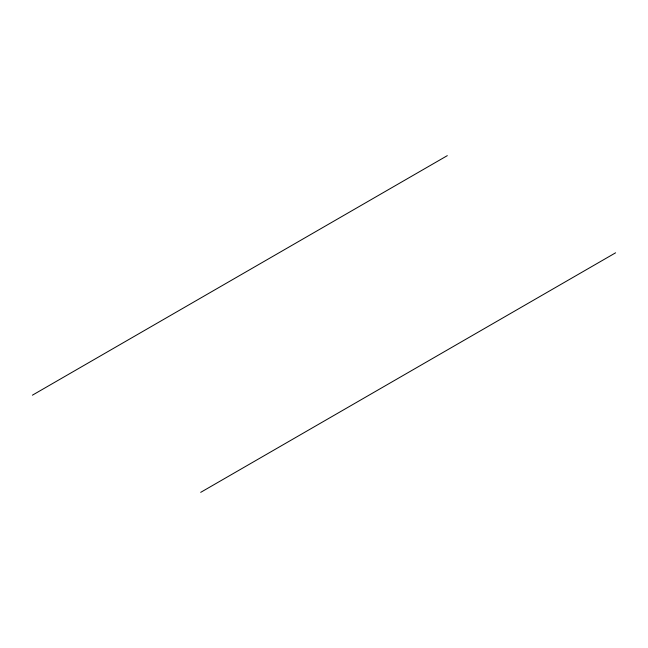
<?xml version="1.0" encoding="UTF-8"?>
<svg xmlns="http://www.w3.org/2000/svg" width="648" height="648" viewBox="0 0 648 648"><rect width="100%" height="100%" fill="white"/><g stroke="black" fill="none" stroke-linecap="round" stroke-linejoin="round"><path stroke-width="0.97" d="M32.4 395.191L447.306 155.65M200.694 492.35L615.6 252.809"/></g></svg>
